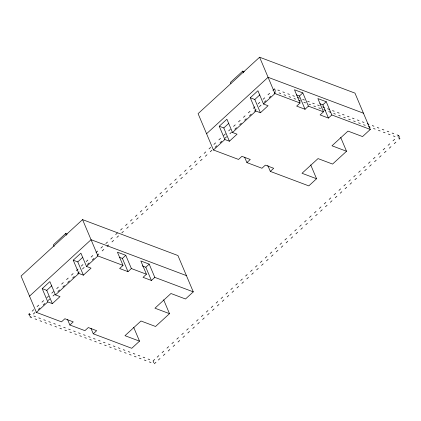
<?xml version="1.0" encoding="UTF-8"?>
<svg xmlns="http://www.w3.org/2000/svg" width="421" height="421" viewBox="0 0 421 421"><rect width="100%" height="100%" fill="white"/><g stroke="black" fill="none" stroke-linecap="round" stroke-linejoin="round"><path stroke-width="0.63" d="M67.239 234.108L65.687 233.523L53.404 244.79L54.13 246.517M244.275 71.702L242.722 71.117L230.434 82.384L230.924 83.532M90.989 328.391L93.278 333.806L131.757 348.293L139.53 341.163L124.979 335.684L140.988 321.002L155.538 326.48L169.5 313.666L154.954 308.193L170.958 293.505L185.508 298.984L193.281 291.858L177.93 255.526L82.569 219.625L21.05 276.06L36.395 312.393L61.498 321.844L64.887 318.734L73.243 321.881L69.854 324.991L67.57 319.571M267.767 165.379L270.308 171.4L308.793 185.887L316.566 178.757L302.015 173.278L318.023 158.596L332.569 164.074L346.536 151.26L331.985 145.782L347.993 131.099L362.544 136.578L370.312 129.447L354.966 93.12L259.604 57.219L198.086 113.654L213.431 149.987L238.533 159.433L241.922 156.328L250.279 159.475L246.89 162.58L244.601 157.165M29.533 296.137L91.052 239.702L186.414 275.602M206.564 133.731L268.082 77.296L363.449 113.196M42.211 288.638L49.862 281.617L55.472 294.895L60.014 296.605L52.362 303.625L47.815 301.915L42.211 288.638L46.752 290.353L52.362 303.625M73.233 260.178L80.89 253.158L86.494 266.43L91.041 268.14L83.384 275.166L78.843 273.455L73.233 260.178L77.78 261.888L83.384 275.166M219.241 126.232L226.898 119.211L232.503 132.489L237.049 134.199L229.392 141.219L224.851 139.509L219.241 126.232L223.788 127.942L229.392 141.219M250.269 97.772L257.92 90.747L263.53 104.024L268.077 105.734L260.42 112.76L255.873 111.049L250.269 97.772L254.81 99.482L260.42 112.76M46.752 290.353L51.762 285.754M77.78 261.888L82.784 257.294M223.788 127.942L228.798 123.348M254.81 99.482L259.82 94.888M29.665 316.003L28.886 314.166L29.707 313.413M32.164 311.161L33.801 309.656M37.074 306.651L38.711 305.151M41.989 302.146L43.626 300.641M46.899 297.636L48.541 296.137M51.815 293.132L53.451 291.627M56.73 288.622L58.366 287.122M61.64 284.117L63.282 282.612M66.555 279.607L68.191 278.107M71.47 275.102L73.107 273.597M76.38 270.592L78.017 269.093M81.295 266.088L82.932 264.583M86.21 261.578L87.847 260.078M91.12 257.073L92.757 255.568M96.035 252.563L97.672 251.063M100.945 248.058L102.587 246.553M105.86 243.548L107.497 242.049M110.776 239.044L112.412 237.539M115.686 234.534L117.327 233.034M120.601 230.029L122.237 228.524M125.516 225.519L127.153 224.019M130.426 221.014L132.068 219.509M135.341 216.505L136.978 215.005M140.256 212L141.893 210.495M145.166 207.49L146.803 205.99M150.081 202.985L151.718 201.48M154.996 198.475L156.633 196.975M159.906 193.97L161.543 192.465M164.821 189.461L166.458 187.961M169.731 184.956L171.373 183.451M174.647 180.446L176.283 178.946M179.562 175.941L181.198 174.436M184.472 171.431L186.114 169.931M189.387 166.927L191.023 165.421M194.302 162.417L195.939 160.917M199.212 157.912L200.849 156.407M204.127 153.402L205.764 151.902M209.042 148.897L210.679 147.392M213.952 144.387L215.589 142.887M218.867 139.883L220.504 138.377M223.777 135.373L225.419 133.873M228.692 130.868L230.329 129.363M233.608 126.358L235.244 124.858M238.518 121.853L240.159 120.348M243.433 117.343L245.069 115.843M248.348 112.839L249.985 111.333M253.258 108.329L254.9 106.829M258.173 103.824L259.81 102.319M263.088 99.314L264.725 97.814M267.998 94.809L269.635 93.304M272.913 90.299L274.55 88.799L275.329 90.636M30.917 316.282L30.096 317.029L31.754 317.655M33.37 314.024L35.011 312.524M38.285 309.519L39.921 308.014M43.2 305.009L44.837 303.509M48.11 300.505L49.752 298.999M53.025 295.995L54.662 294.495M57.94 291.49L59.577 289.985M62.85 286.98L64.492 285.48M67.765 282.475L69.402 280.97M72.68 277.965L74.317 276.465M77.59 273.461L79.227 271.955M82.505 268.951L84.142 267.451M87.421 264.446L89.057 262.941M92.331 259.936L93.967 258.436M97.246 255.431L98.882 253.926M102.156 250.921L103.798 249.421M107.071 246.417L108.707 244.911M111.986 241.907L113.623 240.407M116.896 237.402L118.538 235.897M121.811 232.892L123.448 231.392M126.726 228.387L128.363 226.882M131.636 223.877L133.278 222.377M136.551 219.373L138.188 217.868M141.467 214.863L143.103 213.363M146.376 210.358L148.013 208.853M151.292 205.848L152.928 204.348M156.202 201.343L157.843 199.838M161.117 196.833L162.753 195.333M166.032 192.329L167.669 190.824M170.942 187.819L172.584 186.319M175.857 183.314L177.494 181.809M180.772 178.804L182.409 177.304M185.682 174.299L187.324 172.794M190.597 169.789L192.234 168.289M195.512 165.285L197.149 163.78M200.422 160.775L202.059 159.275M205.337 156.27L206.974 154.765M210.253 151.76L211.889 150.26M215.163 147.255L216.799 145.75M220.078 142.745L221.714 141.245M224.988 138.241L226.63 136.736M229.903 133.731L231.539 132.231M234.818 129.226L236.455 127.721M239.728 124.716L241.37 123.216M244.643 120.211L246.28 118.706M249.558 115.701L251.195 114.202M254.468 111.197L256.11 109.692M259.383 106.687L261.02 105.187M264.299 102.182L265.935 100.677M269.208 97.672L270.845 96.172M274.124 93.167L275.776 91.667M36.395 312.393L47.815 301.915M55.472 294.895L78.843 273.455M86.494 266.43L97.914 255.957L123.021 265.404L119.632 268.514L127.989 271.661L131.378 268.551L146.44 274.224L143.051 277.328L151.407 280.475L154.796 277.371L193.281 291.858M213.431 149.987L224.851 139.509M232.503 132.489L255.873 111.049M263.53 104.024L274.95 93.546L300.052 102.998L296.663 106.108L305.025 109.255L308.409 106.145L323.475 111.818L320.086 114.922L328.443 118.069L331.832 114.959L370.312 129.447M119.411 257.299L122.395 258.42L125.784 255.315L131.378 268.551M296.447 94.893L299.431 96.014L302.82 92.909L308.409 106.145M142.235 265.893L145.819 267.24L149.202 264.13L154.796 277.371M319.865 103.708L322.849 104.834L326.238 101.724L331.832 114.959M93.278 333.806L96.662 330.695L88.305 327.554L84.921 330.659L69.854 324.991M270.308 171.4L273.697 168.289L265.341 165.143L261.951 168.253L246.89 162.58M154.712 359.413L153.076 360.918L153.854 362.755M157.17 357.161L158.806 355.661M162.085 352.656L163.722 351.151M167 348.146L168.637 346.646M171.91 343.641L173.547 342.136M176.825 339.131L178.462 337.631M181.735 334.627L183.377 333.122M186.65 330.117L188.287 328.612M191.566 325.607L193.202 324.107M196.475 321.102L198.117 319.597M201.391 316.592L203.027 315.092M206.306 312.087L207.942 310.582M211.216 307.577L212.858 306.078M216.131 303.073L217.768 301.568M221.046 298.563L222.683 297.063M225.956 294.058L227.593 292.553M230.871 289.548L232.508 288.048M235.786 285.043L237.423 283.538M240.696 280.533L242.333 279.034M245.611 276.029L247.248 274.524M250.521 271.519L252.163 270.019M255.436 267.014L257.073 265.509M260.352 262.504L261.988 261.004M265.262 257.999L266.903 256.494M270.177 253.489L271.813 251.99M275.092 248.985L276.729 247.48M280.002 244.475L281.638 242.975M284.917 239.97L286.554 238.465M289.832 235.46L291.469 233.96M294.742 230.955L296.379 229.45M299.657 226.445L301.294 224.946M304.567 221.941L306.209 220.436M309.482 217.431L311.119 215.931M314.398 212.926L316.034 211.421M319.307 208.416L320.949 206.916M324.223 203.911L325.859 202.406M329.138 199.401L330.774 197.902M334.048 194.897L335.69 193.392M338.963 190.387L340.6 188.887M343.878 185.882L345.515 184.377M348.788 181.372L350.425 179.872M353.703 176.867L355.34 175.362M358.618 172.357L360.255 170.858M363.528 167.853L365.165 166.348M368.443 163.343L370.08 161.843M373.353 158.838L374.995 157.333M378.268 154.328L379.905 152.828M383.184 149.823L384.82 148.318M388.094 145.313L389.735 143.814M393.009 140.809L394.645 139.304M397.924 136.299L398.74 135.551L399.518 137.388M154.286 363.781L155.923 362.281M158.38 360.023L160.017 358.524M163.295 355.519L164.932 354.014M168.211 351.009L169.847 349.509M173.12 346.504L174.757 344.999M178.036 341.994L179.672 340.494M182.946 337.489L184.587 335.984M187.861 332.979L189.497 331.48M192.776 328.475L194.413 326.97M197.686 323.965L199.328 322.465M202.601 319.46L204.238 317.955M207.516 314.95L209.153 313.45M212.426 310.445L214.068 308.94M217.341 305.935L218.978 304.436M222.256 301.431L223.893 299.926M227.166 296.921L228.803 295.421M232.082 292.416L233.718 290.911M236.997 287.906L238.633 286.406M241.907 283.401L243.543 281.896M246.822 278.891L248.458 277.392M251.732 274.387L253.374 272.882M256.647 269.877L258.284 268.377M261.562 265.372L263.199 263.867M266.472 260.862L268.114 259.362M271.387 256.357L273.024 254.852M276.302 251.847L277.939 250.348M281.212 247.343L282.849 245.838M286.127 242.833L287.764 241.333M291.043 238.328L292.679 236.823M295.952 233.818L297.589 232.318M300.868 229.313L302.504 227.808M305.778 224.803L307.419 223.304M310.693 220.299L312.329 218.794M315.608 215.789L317.245 214.289M320.518 211.284L322.16 209.779M325.433 206.774L327.07 205.274M330.348 202.269L331.985 200.764M335.258 197.759L336.9 196.26M340.173 193.255L341.81 191.75M345.088 188.745L346.725 187.245M349.998 184.24L351.635 182.735M354.914 179.73L356.55 178.23M359.823 175.225L361.465 173.72M364.739 170.715L366.375 169.216M369.654 166.211L371.29 164.706M374.564 161.701L376.206 160.201M379.479 157.196L381.116 155.691M384.394 152.686L386.031 151.186M389.304 148.181L390.946 146.676M394.219 143.672L395.856 142.172M399.134 139.167L399.95 138.414L398.308 137.799M302.82 92.909L294.463 89.762L300.052 102.998M326.238 101.724L317.881 98.577L323.475 111.818M277.876 90.052L279.533 90.673M282.844 91.92L284.501 92.546M287.811 93.794L289.469 94.415M292.779 95.662L294.437 96.283M297.747 97.53L299.405 98.156M302.715 99.403L304.372 100.024M307.683 101.272L309.34 101.898M312.65 103.14L314.308 103.766M317.618 105.013L319.276 105.634M322.586 106.881L324.244 107.508M327.554 108.755L329.211 109.376M332.522 110.623L334.179 111.244M337.489 112.491L339.147 113.117M342.457 114.365L344.115 114.986M347.425 116.233L349.083 116.854M352.393 118.101L354.045 118.727M357.361 119.974L359.013 120.595M362.328 121.843L363.981 122.469M367.296 123.711L368.949 124.337M372.264 125.584L373.916 126.205M377.232 127.452L378.884 128.079M382.2 129.326L383.852 129.947M387.167 131.194L388.82 131.815M392.13 133.062L393.788 133.689M397.098 134.936L398.74 135.551M279.086 92.915L280.744 93.541M284.054 94.788L285.712 95.409M289.022 96.656L290.679 97.283M293.99 98.525L295.647 99.151M298.957 100.398L300.615 101.019M303.925 102.266L305.583 102.892M308.893 104.14L310.551 104.761M313.861 106.008L315.518 106.629M318.829 107.876L320.486 108.502M323.796 109.749L325.454 110.37M328.764 111.618L330.422 112.239M333.732 113.486L335.39 114.112M338.7 115.359L340.357 115.98M343.668 117.227L345.325 117.854M348.635 119.096L350.293 119.722M353.603 120.969L355.256 121.59M358.571 122.837L360.223 123.464M363.539 124.711L365.191 125.332M368.507 126.579L370.159 127.2M373.474 128.447L375.127 129.073M378.442 130.321L380.095 130.942M383.41 132.189L385.062 132.81M388.378 134.057L390.03 134.683M393.34 135.93L394.998 136.551M125.784 255.315L117.427 252.168L123.021 265.404M149.202 264.13L140.846 260.983L146.44 274.224M28.886 314.166L30.544 314.787M33.854 316.034L35.511 316.66M38.821 317.902L40.479 318.529M43.789 319.776L45.447 320.397M48.757 321.644L50.415 322.27M53.725 323.517L55.383 324.138M58.693 325.386L60.35 326.007M63.66 327.254L65.318 327.88M68.628 329.127L70.286 329.748M73.596 330.995L75.254 331.616M78.564 332.864L80.222 333.49M83.532 334.737L85.184 335.358M88.499 336.605L90.152 337.232M93.467 338.473L95.12 339.1M98.435 340.347L100.087 340.968M103.403 342.215L105.055 342.841M108.371 344.083L110.023 344.71M113.338 345.957L114.991 346.578M118.306 347.825L119.959 348.451M123.274 349.698L124.926 350.319M128.237 351.567L129.894 352.188M133.204 353.435L134.862 354.061M138.172 355.308L139.83 355.929M143.14 357.176L144.798 357.797M148.108 359.045L149.765 359.671M35.064 318.902L36.722 319.523M40.032 320.77L41.69 321.391M45 322.639L46.657 323.265M49.967 324.512L51.625 325.133M54.935 326.38L56.593 327.001M59.903 328.248L61.561 328.875M64.871 330.122L66.529 330.743M69.839 331.99L71.496 332.611M74.806 333.858L76.464 334.485M79.774 335.732L81.432 336.353M84.742 337.6L86.394 338.226M89.71 339.468L91.362 340.094M94.678 341.342L96.33 341.963M99.645 343.21L101.298 343.836M104.613 345.083L106.266 345.704M109.581 346.951L111.233 347.572M114.549 348.82L116.201 349.446M119.517 350.693L121.169 351.314M124.479 352.561L126.137 353.182M129.447 354.429L131.105 355.056M134.415 356.303L136.072 356.924M139.383 358.171L141.04 358.797M144.35 360.039L146.008 360.665M149.318 361.913L150.976 362.534M340.689 137.414L346.536 151.26M322.849 104.834L328.443 118.069M299.431 96.014L305.025 109.255M310.714 164.911L316.566 178.757M259.604 57.219L274.95 93.546M242.722 71.117L243.449 72.838M163.653 299.82L169.5 313.666M145.819 267.24L151.407 280.475M122.395 258.42L127.989 271.661M133.683 327.317L139.53 341.163M82.569 219.625L97.914 255.957M65.687 233.523L66.413 235.244"/></g></svg>
